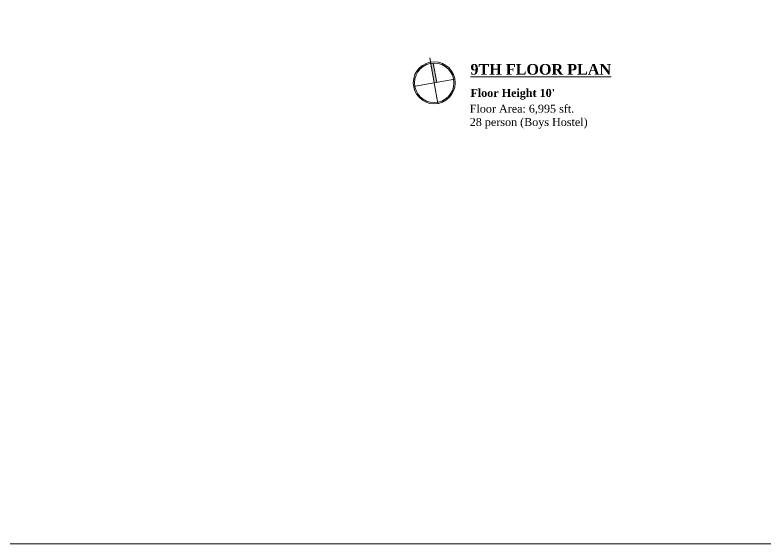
# Model space of a CAD drawing. Header units: feet. Extents: x 25261344 to 25389498, y 30010528 to 30074588.
# Drawn here: x 25373695 to 25375102, y 30071075 to 30072066 of the extents above; entities that cross this region are included whole.
import ezdxf

# ---------------------------------------------------------------- set-up
doc = ezdxf.new("R2010")
doc.units = ezdxf.units.FT
doc.header["$LTSCALE"] = 30
doc.header["$MEASUREMENT"] = 0
doc.layers.get('0').update_dxf_attribs({"lineweight": 5})
doc.layers.add('TITLE TEXT', color=7, linetype='Continuous', lineweight=18)
doc.styles.add('MtXpl_Times_New_Roma', font='timesbd.ttf')
doc.styles.get("Standard").update_dxf_attribs({"font": 'timesbd.ttf'})

msp = doc.modelspace()

# ---------------------------------------------------------------- hatches: boundary and pattern name
at = {"layer": 'TITLE TEXT'}
msp.add_hatch(color=256, dxfattribs=at).paths.add_polyline_path([(25374478.2, 30071976, 0.032487), (25374473.5, 30071975.5), (25374480.1, 30071939.1), (25374484.8, 30071940)])

# ---------------------------------------------------------------- linework, layer by layer
msp.add_lwpolyline([(25352085.2, 30073771.6), (25389498.3, 30073771.6), (25389498.3, 30071075.1), (25352085.2, 30071075.1)], close=True)
for p, q in [((25374480.1, 30071939.1), (25374471.6, 30071986)), ((25374487.1, 30071900.5), (25374473.1, 30071977.8)), ((25374484.8, 30071940), (25374478.2, 30071976.2)), ((25374441.4, 30071932.1), (25374518.7, 30071946.2))]:
    msp.add_line(p, q, dxfattribs=at)
for radius in [39.3, 37]:
    msp.add_circle((25374480.1, 30071939.1), radius, dxfattribs=at)

# ---------------------------------------------------------------- texts
at = {"layer": 'TITLE TEXT', "style": 'MtXpl_Times_New_Roma'}
for s, height, p in [('%%U9TH FLOOR PLAN', 20, (25374547.9, 30071954.4)), ("Floor Height 10'", 15, (25374547.9, 30071912.7))]:
    msp.add_text(s, height=height, dxfattribs=at).set_placement(p)
at = {"layer": 'TITLE TEXT', "insert": (25374535.3, 30071898.2), "char_height": 15, "width": 323.372, "attachment_point": 1}
msp.add_mtext('{\\fTimes New Roman|b0|i0|c0|p18;  Floor Area: 6,995 sft.\\P  28 person (Boys Hostel)}', dxfattribs=at)

doc.saveas('drawing.dxf')
